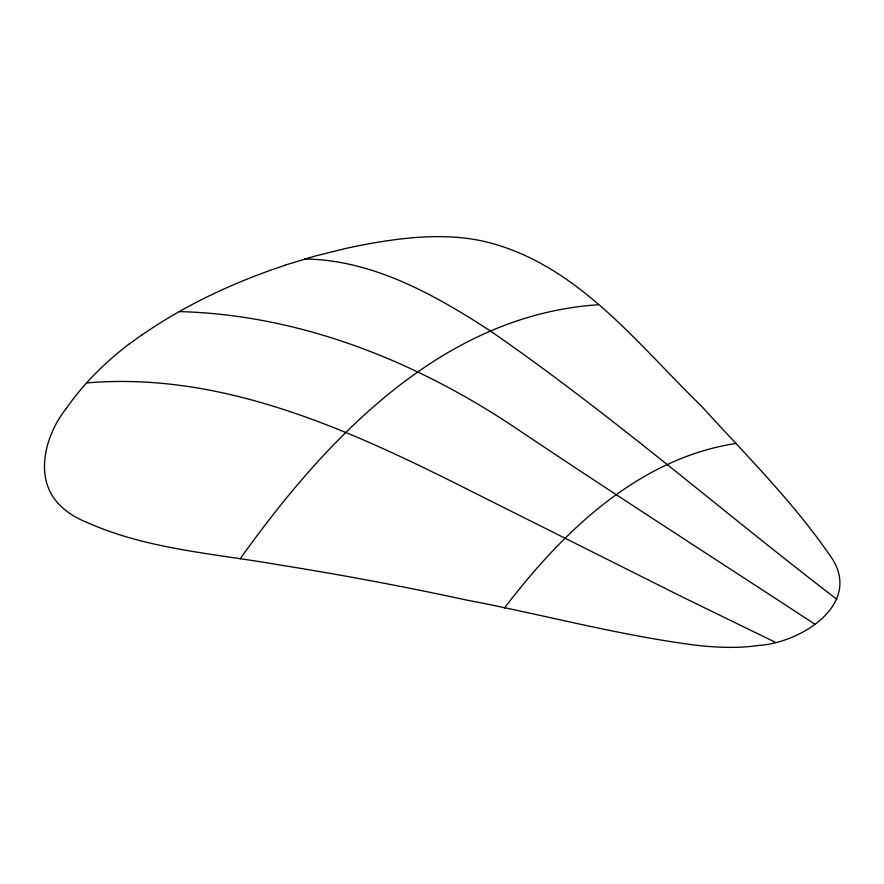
<?xml version="1.0" encoding="UTF-8"?>
<svg xmlns="http://www.w3.org/2000/svg" width="884" height="884" viewBox="0 0 884 884"><rect width="100%" height="100%" fill="white"/><g stroke="black" fill="none" stroke-linecap="round" stroke-linejoin="round"><path stroke-width="1.33" d="M66.311 408.364C44.509 435.746 32.343 481.581 62.543 507.692A94.721 56.344 -3 0 0 86.709 522.322M240.172 558.776C325.643 439.226 441.878 315.102 597.938 304.803M504.388 608.148C562.158 532.279 638.016 458.442 736.162 443.403M129.263 344.053L141.816 334.914M284.946 265.189L314.571 256.205L345.324 248.537A381.8 227.111 -3 0 1 377.192 242.349C406.949 237.409 437.414 234.558 467.47 238.448A126.876 75.471 -3 0 1 483.062 241.155C575.617 262.272 636.646 343.158 701.454 406.154C745.3 454.31 791.942 500.653 829.159 554.301C865.436 602.468 801.832 642.801 758.726 645.419C738.527 648.425 717.985 647.596 697.741 645.431C619.286 635.574 542.71 614.424 465.128 599.772C403.259 586.335 341.003 574.766 278.493 564.765C214.138 553.472 147.098 549.373 86.731 522.311M86.555 382.949C228.304 370.772 360.683 435.271 483.57 497.427L682.238 596.899L775.069 642.16M304.814 258.99C372.352 259.896 433.58 294.129 488.786 329.898C609.706 413.148 720.338 510.123 836.828 599.275M179.065 311.599C300.659 314.682 416.983 361.622 516.963 428.873C615.695 495.184 715.841 559.329 815.324 624.502M141.959 334.992A481.106 286.173 -3 0 1 285.035 265.288M66.388 408.386A427.635 254.371 -3 0 1 129.152 343.998"/></g></svg>
